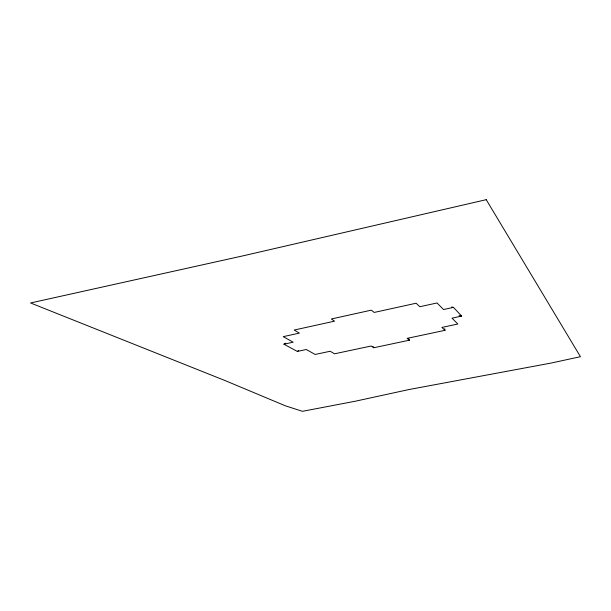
<?xml version="1.0" encoding="UTF-8"?>
<svg xmlns="http://www.w3.org/2000/svg" width="611" height="611" viewBox="0 0 611 611"><rect width="100%" height="100%" fill="white"/><g stroke="black" fill="none" stroke-linecap="round" stroke-linejoin="round"><path stroke-width="0.92" d="M408.583 338.502L409.431 340.182L373.741 347.751L371.175 346.009L334.523 353.807L330.192 351.256L315.177 354.464L306.287 349.507L297.32 351.432L283.939 344.207L285.383 343.161M297.32 351.432L298.619 350.493M283.939 344.207L293.181 342.198L283.229 336.653L299.39 333.117L294.174 330.047L334.553 321.165L331.33 318.98L371.328 310.151L374.23 312.435L416.114 303.224L419.849 306.73L437.041 302.964L443.525 309.533L453.461 307.379L461.664 316.101L452.041 318.171L457.815 324.021L441.913 327.42L445.007 330.314L407.132 338.372L409.431 340.182M451.674 307.005L453.461 307.379M459.067 315.551L461.672 316.108M373 346.406L373.741 347.751M444.724 328.672L445.007 330.314M486.226 199.682L243.606 255.711L30.55 302.964L224.726 380.424L285.421 405.826L302.453 411.318L355.197 401.244L409.08 389.513L551.229 363.033L580.45 356.702L486.226 199.682"/></g></svg>
